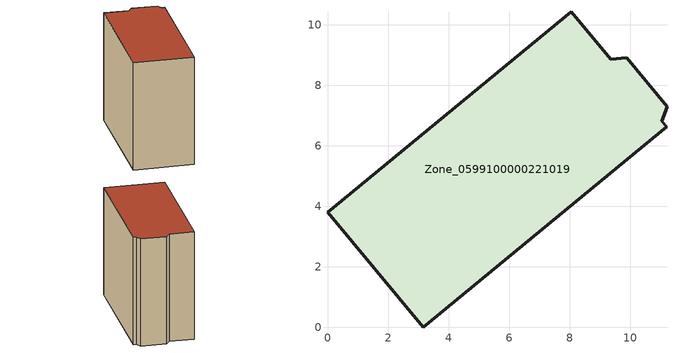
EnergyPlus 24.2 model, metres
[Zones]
Zone_0599100000221019
 floor ground (C_G): 0,3.8 8.06,10.44 9.37,8.86 9.89,8.91 11.22,7.29 11.05,6.82 11.21,6.63 3.16,0 z0
 wall outside (C_F): 3.16,0 11.21,6.63 11.05,6.82 11.22,7.29 9.89,8.91 9.37,8.86 8.06,10.44 0,3.8 3.16,0 z0:9.16
 roof outside (C_R): 8.06,10.44 0,3.8 3.16,0 11.21,6.63 11.05,6.82 11.22,7.29 9.89,8.91 9.37,8.86 z9.16
[BUILDING]
Pand.0599100000221019: North Axis=0; Terrain=City; Loads Convergence Tolerance Value=0.04; Temperature Convergence Tolerance Value=0.4; Solar Distribution=FullExterior; Maximum Number of Warmup Days=25; Minimum Number of Warmup Days=1
[Site:Location]
Rotterdam.The.Hague.AP_ZH_NLD Design_Conditions: Latitude=51.96; Longitude=4.45; Time Zone=1; Elevation=-4.5
[SITE:GROUNDTEMPERATURE:BUILDINGSURFACE]
18, 18, 18, 18, 18, 18, 18, 18, 18, 18, 18, 18
[MATERIAL] Thermal Absorptance=0.9; Solar Absorptance=0.7; Visible Absorptance=0.7
Name | Roughness | Thickness | Conductivity | Density | Specific Heat
G.TI.1946 | MediumSmooth | 0.15 | 1 | 540 | 1210
F.TI.1946 | Rough | 0.3 | 0.857143 | 1920 | 840
R.TI.1946 | MediumRough | 0.2 | 0.1 | 1500 | 1000
[CONSTRUCTION]
C_G: G.TI.1946
C_F: F.TI.1946
C_R: R.TI.1946
[ZONE]
Zone_0599100000221019: Type=1; Multiplier=1; Ceiling Height=Autocalculate; Volume=Autocalculate; Floor Area=autocalculate; Part of Total Floor Area=Yes
[ZONEINFILTRATION:DESIGNFLOWRATE]
Infil_Zone_0599100000221019: Zone or ZoneList or Space or SpaceList=Zone_0599100000221019; Schedule=AlwaysOn; Design Flow Rate Calculation Method=Flow/Area; Flow Rate per Floor Area=0.003; Constant Term Coefficient=1; Temperature Term Coefficient=0; Velocity Term Coefficient=0; Velocity Squared Term Coefficient=0
[HVACTEMPLATE:ZONE:IDEALLOADSAIRSYSTEM]
Zone_0599100000221019: Maximum Heating Supply Air Temperature=50; Minimum Cooling Supply Air Temperature=13; Maximum Heating Supply Air Humidity Ratio=0.0156; Minimum Cooling Supply Air Humidity Ratio=0.0077; Heating Limit=NoLimit; Cooling Limit=NoLimit; Dehumidification Control Type=ConstantSensibleHeatRatio; Cooling Sensible Heat Ratio=0.7; Dehumidification Setpoint=60; Humidification Control Type=None; Humidification Setpoint=30; Outdoor Air Method=None; Outdoor Air Flow Rate per Person=0.00944; Outdoor Air Flow Rate per Zone Floor Area=0; Outdoor Air Flow Rate per Zone=0; Demand Controlled Ventilation Type=None; Outdoor Air Economizer Type=NoEconomizer; Heat Recovery Type=None; Sensible Heat Recovery Effectiveness=0.7; Latent Heat Recovery Effectiveness=0.65
[ZONECONTROL:THERMOSTAT]
ThermostatControl_Zone_0599100000221019: Zone or ZoneList=Zone_0599100000221019; Control Type Schedule=DualSetpointControlType; Control 1=Thermostat_Zone_0599100000221019; Temperature Difference Between Cutout And Setpoint=0
[THERMOSTATSETPOINT:DUALSETPOINT]
Thermostat_Zone_0599100000221019: Heating Setpoint Temperature Schedule=HeatingSetpoint_Zone_0599100000221019; Cooling Setpoint Temperature Schedule=CoolingSetpoint_Zone_0599100000221019
[SCHEDULE:COMPACT]
HeatingSetpoint_Zone_0599100000221019: Through: 12/31, For: AllDays, Until: 24:00, 21
CoolingSetpoint_Zone_0599100000221019: Through: 12/31, For: AllDays, Until: 24:00, 24
DualSetpointControlType: Through: 12/31, For: AllDays, Until: 24:00, 4
AlwaysOn: Through: 12/31, For: AllDays, Until: 24:00, 1
